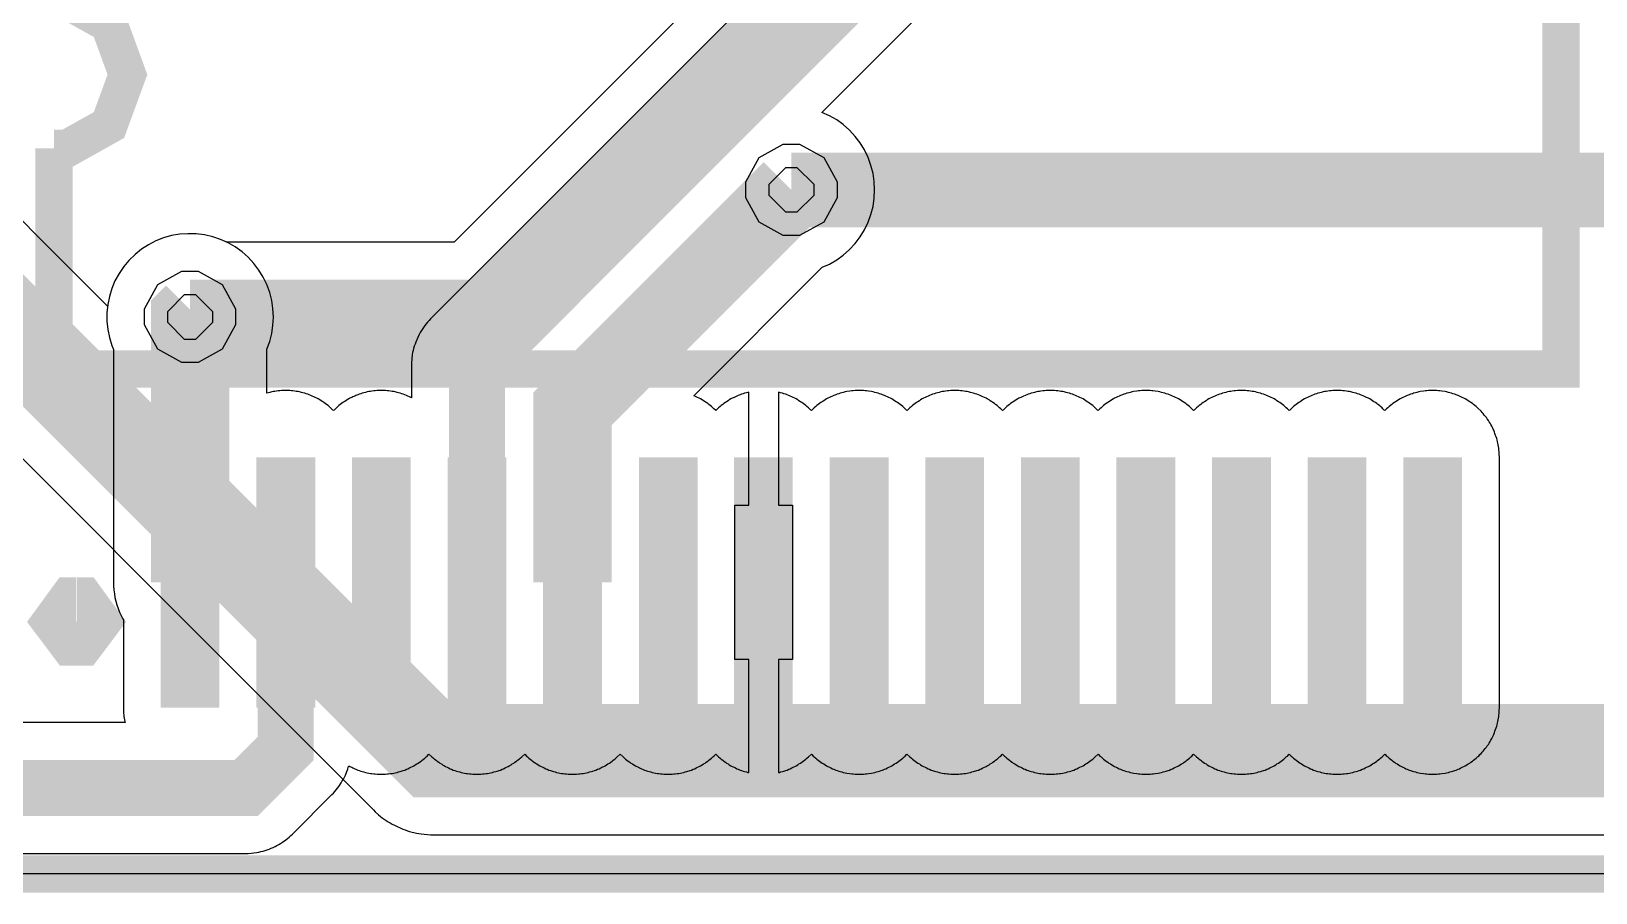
# Model space of a CAD drawing. Extents: x 0 to 5, y 0 to 2.5.
# Drawn here: x 2.6015 to 3.0379, y 0.5698 to 0.8098 of the extents above; entities that cross this region are included whole.
import ezdxf

# ---------------------------------------------------------------- set-up
doc = ezdxf.new("R2010")
doc.units = 0
doc.layers.get('0').update_dxf_attribs({"linetype": 'CONTINUOUS'})

msp = doc.modelspace()

# ---------------------------------------------------------------- linework, layer by layer
at = {"color": 6, "const_width": 0.010417}
msp.add_lwpolyline([(0.625, 1.875), (4.42708, 1.875), (4.42708, 0.574978), (0.625, 0.574978), (0.625, 1.875)], close=True, dxfattribs=at)
at = {"color": 5}
msp.add_lwpolyline([(0.625, 0.574978), (0.625, 1.875), (4.42708, 1.875), (4.42708, 0.574978), (0.625, 0.574978)], close=True, dxfattribs=at)
at = {"color": 1}
for points in [[(0.625, 0.574978), (0.625, 1.875), (4.42708, 1.875), (4.42708, 0.574978), (0.625, 0.574978)], [(2.83225, 0.602756), (2.83263, 0.602756), (2.83317, 0.60281), (2.83361, 0.60281), (2.8341, 0.602865), (2.83447, 0.602865), (2.83501, 0.602974), (2.83589, 0.603082), (2.83632, 0.60319), (2.83681, 0.603299), (2.83724, 0.603407), (2.83772, 0.603515), (2.83811, 0.603678), (2.8386, 0.603842), (2.83897, 0.60395), (2.83951, 0.604167), (2.8399, 0.604329), (2.84033, 0.604546), (2.84071, 0.60471), (2.84115, 0.604926), (2.84153, 0.605143), (2.84196, 0.605414), (2.84233, 0.605632), (2.84278, 0.605903), (2.8431, 0.606119), (2.84353, 0.606446), (2.84386, 0.606662), (2.84424, 0.606987), (2.84457, 0.60726), (2.84494, 0.607585), (2.84526, 0.607856), (2.84565, 0.608236), (2.84576, 0.608399), (2.84657, 0.607585), (2.847, 0.60726), (2.84728, 0.606987), (2.84771, 0.606662), (2.84804, 0.606446), (2.84842, 0.606119), (2.84879, 0.605903), (2.84924, 0.605632), (2.84956, 0.605414), (2.84999, 0.605143), (2.85038, 0.604926), (2.85086, 0.60471), (2.85124, 0.604546), (2.85167, 0.604329), (2.85206, 0.604167), (2.85254, 0.60395), (2.85292, 0.603842), (2.8534, 0.603678), (2.85379, 0.603515), (2.85428, 0.603407), (2.85471, 0.603299), (2.85525, 0.60319), (2.85562, 0.603082), (2.85613, 0.603028), (2.8565, 0.602974), (2.85704, 0.602865), (2.85742, 0.602865), (2.85796, 0.60281), (2.85835, 0.60281), (2.85889, 0.602756), (2.85932, 0.602756), (2.85981, 0.60281), (2.86025, 0.60281), (2.86074, 0.602865), (2.86117, 0.602865), (2.86165, 0.602974), (2.86208, 0.603028), (2.86257, 0.603082), (2.86296, 0.60319), (2.8635, 0.603299), (2.86388, 0.603407), (2.86436, 0.603515), (2.86524, 0.603842), (2.86567, 0.60395), (2.86615, 0.604167), (2.86654, 0.604329), (2.86697, 0.604546), (2.86735, 0.60471), (2.86783, 0.604926), (2.86817, 0.605143), (2.86865, 0.605414), (2.86897, 0.605632), (2.86942, 0.605903), (2.86974, 0.606119), (2.87017, 0.606446), (2.8705, 0.606662), (2.87088, 0.606987), (2.87121, 0.60726), (2.87158, 0.607585), (2.8719, 0.607856), (2.87229, 0.608236), (2.8724, 0.608399), (2.87294, 0.607856), (2.87326, 0.607585), (2.87364, 0.60726), (2.87397, 0.606987), (2.87435, 0.606662), (2.87468, 0.606446), (2.87511, 0.606119), (2.87543, 0.605903), (2.87588, 0.605632), (2.87619, 0.605414), (2.87668, 0.605143), (2.87701, 0.604926), (2.8775, 0.60471), (2.87788, 0.604546), (2.87831, 0.604329), (2.87869, 0.604167), (2.87918, 0.60395), (2.87956, 0.603842), (2.88004, 0.603678), (2.88043, 0.603515), (2.88097, 0.603407), (2.88135, 0.603299), (2.88189, 0.60319), (2.88226, 0.603082), (2.88276, 0.603028), (2.88314, 0.602974), (2.88368, 0.602865), (2.88411, 0.602865), (2.8846, 0.60281), (2.88504, 0.60281), (2.88553, 0.602756), (2.88596, 0.602756), (2.8865, 0.60281), (2.88687, 0.60281), (2.88738, 0.602865), (2.88781, 0.602865), (2.88835, 0.602974), (2.88872, 0.603028), (2.88921, 0.603082), (2.8896, 0.60319), (2.89014, 0.603299), (2.89051, 0.603407), (2.89106, 0.603515), (2.89144, 0.603678), (2.89193, 0.603842), (2.89231, 0.60395), (2.89279, 0.604167), (2.89318, 0.604329), (2.89361, 0.604546), (2.89399, 0.60471), (2.89447, 0.604926), (2.89486, 0.605143), (2.89529, 0.605414), (2.89561, 0.605632), (2.89606, 0.605903), (2.89643, 0.606119), (2.89681, 0.606446), (2.89714, 0.606662), (2.89757, 0.606987), (2.89785, 0.60726), (2.89828, 0.607585), (2.89908, 0.608399), (2.89919, 0.608236), (2.89958, 0.607856), (2.8999, 0.607585), (2.90028, 0.60726), (2.90061, 0.606987), (2.90099, 0.606662), (2.90132, 0.606446), (2.90175, 0.606119), (2.90207, 0.605903), (2.9025, 0.605632), (2.90289, 0.605414), (2.90332, 0.605143), (2.90369, 0.604926), (2.90414, 0.60471), (2.90451, 0.604546), (2.90494, 0.604329), (2.90533, 0.604167), (2.90588, 0.60395), (2.90625, 0.603842), (2.90674, 0.603678), (2.90713, 0.603515), (2.90761, 0.603407), (2.90799, 0.603299), (2.90853, 0.60319), (2.90896, 0.603082), (2.90983, 0.602974), (2.91037, 0.602865), (2.91075, 0.602865), (2.91124, 0.60281), (2.91168, 0.60281), (2.91222, 0.602756), (2.9126, 0.602756), (2.91314, 0.60281), (2.91357, 0.60281), (2.91407, 0.602865), (2.91444, 0.602865), (2.91499, 0.602974), (2.91585, 0.603082), (2.91629, 0.60319), (2.91678, 0.603299), (2.91721, 0.603407), (2.91769, 0.603515), (2.91808, 0.603678), (2.91857, 0.603842), (2.91894, 0.60395), (2.91949, 0.604167), (2.91986, 0.604329), (2.92031, 0.604546), (2.92068, 0.60471), (2.92111, 0.604926), (2.9215, 0.605143), (2.92193, 0.605414), (2.92231, 0.605632), (2.92275, 0.605903), (2.92307, 0.606119), (2.9235, 0.606446), (2.92383, 0.606662), (2.92421, 0.606987), (2.92453, 0.60726), (2.92492, 0.607585), (2.92524, 0.607856), (2.92557, 0.608236), (2.92572, 0.608399), (2.92654, 0.607585), (2.92697, 0.60726), (2.92725, 0.606987), (2.92768, 0.606662), (2.928, 0.606446), (2.92839, 0.606119), (2.92876, 0.605903), (2.92919, 0.605632), (2.92953, 0.605414), (2.92996, 0.605143), (2.93033, 0.604926), (2.93083, 0.60471), (2.93115, 0.604546), (2.93164, 0.604329), (2.93201, 0.604167), (2.93251, 0.60395), (2.93289, 0.603842), (2.93338, 0.603678), (2.93375, 0.603515), (2.93425, 0.603407), (2.93468, 0.603299), (2.93517, 0.60319), (2.9356, 0.603082), (2.93608, 0.603028), (2.93647, 0.602974), (2.93701, 0.602865), (2.93739, 0.602865), (2.93793, 0.60281), (2.93832, 0.60281), (2.93886, 0.602756), (2.93929, 0.602756), (2.93978, 0.60281), (2.94021, 0.60281), (2.94069, 0.602865), (2.94114, 0.602865), (2.94162, 0.602974), (2.94206, 0.603028), (2.94254, 0.603082), (2.94293, 0.60319), (2.94347, 0.603299), (2.94385, 0.603407), (2.94433, 0.603515), (2.94521, 0.603842), (2.94564, 0.60395), (2.94613, 0.604167), (2.9465, 0.604329), (2.94694, 0.604546), (2.94732, 0.60471), (2.94781, 0.604926), (2.94814, 0.605143), (2.94862, 0.605414), (2.94894, 0.605632), (2.94937, 0.605903), (2.94971, 0.606119), (2.95014, 0.606446), (2.95047, 0.606662), (2.95085, 0.606987), (2.95117, 0.60726), (2.95156, 0.607585), (2.95188, 0.607856), (2.95226, 0.608236), (2.95236, 0.608399), (2.9529, 0.607856), (2.95324, 0.607585), (2.95361, 0.60726), (2.95394, 0.606987), (2.95432, 0.606662), (2.95464, 0.606446), (2.95508, 0.606119), (2.9554, 0.605903), (2.95583, 0.605632), (2.95617, 0.605414), (2.95665, 0.605143), (2.95697, 0.604926), (2.95747, 0.60471), (2.95785, 0.604546), (2.95828, 0.604329), (2.95865, 0.604167), (2.95915, 0.60395), (2.95953, 0.603842), (2.96001, 0.603678), (2.96039, 0.603515), (2.96094, 0.603407), (2.96132, 0.603299), (2.96186, 0.60319), (2.96224, 0.603082), (2.96272, 0.603028), (2.96311, 0.602974), (2.96365, 0.602865), (2.96408, 0.602865), (2.96457, 0.60281), (2.965, 0.60281), (2.9655, 0.602756), (2.96593, 0.602756), (2.96647, 0.60281), (2.96685, 0.60281), (2.96733, 0.602865), (2.96778, 0.602865), (2.96832, 0.602974), (2.96869, 0.603028), (2.96918, 0.603082), (2.96957, 0.60319), (2.97011, 0.603299), (2.97049, 0.603407), (2.97103, 0.603515), (2.9714, 0.603678), (2.9719, 0.603842), (2.97228, 0.60395), (2.97276, 0.604167), (2.97314, 0.604329), (2.97358, 0.604546), (2.97396, 0.60471), (2.97444, 0.604926), (2.97483, 0.605143), (2.97526, 0.605414), (2.97558, 0.605632), (2.97601, 0.605903), (2.9764, 0.606119), (2.97678, 0.606446), (2.97711, 0.606662), (2.97754, 0.606987), (2.97781, 0.60726), (2.97825, 0.607585), (2.97906, 0.608399), (2.97917, 0.608236), (2.97954, 0.607856), (2.97987, 0.607585), (2.98025, 0.60726), (2.98058, 0.606987), (2.98096, 0.606662), (2.98128, 0.606446), (2.98172, 0.606119), (2.98204, 0.605903), (2.98247, 0.605632), (2.98286, 0.605414), (2.98329, 0.605143), (2.98367, 0.604926), (2.9841, 0.60471), (2.98449, 0.604546), (2.98492, 0.604329), (2.98529, 0.604167), (2.98583, 0.60395), (2.98622, 0.603842), (2.98671, 0.603678), (2.98708, 0.603515), (2.98757, 0.603407), (2.98796, 0.603299), (2.9885, 0.60319), (2.98893, 0.603082), (2.98981, 0.602974), (2.99035, 0.602865), (2.99072, 0.602865), (2.99121, 0.60281), (2.99164, 0.60281), (2.99219, 0.602756), (2.99257, 0.602756), (2.99311, 0.60281), (2.99354, 0.60281), (2.99403, 0.602865), (2.99442, 0.602865), (2.99496, 0.602974), (2.99582, 0.603082), (2.99625, 0.60319), (2.99675, 0.603299), (2.99718, 0.603407), (2.99767, 0.603515), (2.99804, 0.603678), (2.99854, 0.603842), (2.99892, 0.60395), (2.99946, 0.604167), (2.99983, 0.604329), (3.00028, 0.604546), (3.00065, 0.60471), (3.00108, 0.604926), (3.00146, 0.605143), (3.0019, 0.605414), (3.00228, 0.605632), (3.00271, 0.605903), (3.00304, 0.606119), (3.00347, 0.606446), (3.00379, 0.606662), (3.00418, 0.606987), (3.0045, 0.60726), (3.00489, 0.607585), (3.00521, 0.607856), (3.00553, 0.608236), (3.00586, 0.608561), (3.00618, 0.608942), (3.00646, 0.609213), (3.00678, 0.609592), (3.00706, 0.609918), (3.00738, 0.610351), (3.0076, 0.610678), (3.00792, 0.611111), (3.00814, 0.611436), (3.0084, 0.611925), (3.00863, 0.61225), (3.00885, 0.612739), (3.00906, 0.613064), (3.00922, 0.613499), (3.00944, 0.613878), (3.00965, 0.614421), (3.00976, 0.6148), (3.00993, 0.615289), (3.0101, 0.615668), (3.01025, 0.616157), (3.01036, 0.616536), (3.01047, 0.617079), (3.01058, 0.617458), (3.01069, 0.617947), (3.01074, 0.618381), (3.01079, 0.618869), (3.01085, 0.619249), (3.0109, 0.619792), (3.01096, 0.620226), (3.01096, 0.620714), (3.01101, 0.621149), (3.01101, 0.691351), (3.01096, 0.691786), (3.01096, 0.692275), (3.0109, 0.692708), (3.01085, 0.693197), (3.01079, 0.693631), (3.01074, 0.694119), (3.01069, 0.694553), (3.01058, 0.695042), (3.01047, 0.695421), (3.01036, 0.695964), (3.01025, 0.696343), (3.0101, 0.696832), (3.00993, 0.697211), (3.00976, 0.6977), (3.00965, 0.698079), (3.00944, 0.698622), (3.00922, 0.698947), (3.00906, 0.699382), (3.00885, 0.699761), (3.00863, 0.70025), (3.0084, 0.700575), (3.00814, 0.70101), (3.00792, 0.701389), (3.0076, 0.701824), (3.00738, 0.702149), (3.00706, 0.702582), (3.00678, 0.702854), (3.00646, 0.703288), (3.00618, 0.70356), (3.00586, 0.703939), (3.00489, 0.704915), (3.0045, 0.70524), (3.00418, 0.705513), (3.00379, 0.705838), (3.00347, 0.706054), (3.00304, 0.706381), (3.00271, 0.706597), (3.00228, 0.706868), (3.0019, 0.707086), (3.00146, 0.707357), (3.00108, 0.707574), (3.00065, 0.70779), (3.00028, 0.707954), (2.99983, 0.708171), (2.99946, 0.708333), (2.99892, 0.70855), (2.99854, 0.708658), (2.99804, 0.708822), (2.99767, 0.708931), (2.99718, 0.709093), (2.99675, 0.709201), (2.99625, 0.70931), (2.99582, 0.709418), (2.99496, 0.709526), (2.99442, 0.709636), (2.99403, 0.709636), (2.99354, 0.70969), (2.99311, 0.70969), (2.99257, 0.709744), (2.99219, 0.709744), (2.99164, 0.70969), (2.99121, 0.70969), (2.99072, 0.709636), (2.99035, 0.709636), (2.98981, 0.709526), (2.98893, 0.709418), (2.9885, 0.70931), (2.98796, 0.709201), (2.98757, 0.709093), (2.98708, 0.708931), (2.98671, 0.708822), (2.98622, 0.708658), (2.98583, 0.70855), (2.98529, 0.708333), (2.98492, 0.708171), (2.98449, 0.707954), (2.9841, 0.70779), (2.98367, 0.707574), (2.98329, 0.707357), (2.98286, 0.707086), (2.98247, 0.706868), (2.98204, 0.706597), (2.98172, 0.706381), (2.98128, 0.706054), (2.98096, 0.705838), (2.98058, 0.705513), (2.98025, 0.70524), (2.97987, 0.704915), (2.97954, 0.70459), (2.97917, 0.704264), (2.97906, 0.704101), (2.97889, 0.704264), (2.97851, 0.70459), (2.97825, 0.704915), (2.97781, 0.70524), (2.97754, 0.705513), (2.97711, 0.705838), (2.97678, 0.706054), (2.9764, 0.706381), (2.97601, 0.706597), (2.97558, 0.706868), (2.97526, 0.707086), (2.97483, 0.707357), (2.97444, 0.707574), (2.97396, 0.70779), (2.97358, 0.707954), (2.97314, 0.708171), (2.97276, 0.708333), (2.97228, 0.70855), (2.9719, 0.708658), (2.9714, 0.708822), (2.97103, 0.708931), (2.97049, 0.709093), (2.97011, 0.709201), (2.96957, 0.70931), (2.96918, 0.709418), (2.96869, 0.709472), (2.96832, 0.709526), (2.96778, 0.709636), (2.96733, 0.709636), (2.96685, 0.70969), (2.96647, 0.70969), (2.96593, 0.709744), (2.9655, 0.709744), (2.965, 0.70969), (2.96457, 0.70969), (2.96408, 0.709636), (2.96365, 0.709636), (2.96311, 0.709526), (2.96272, 0.709472), (2.96224, 0.709418), (2.96186, 0.70931), (2.96132, 0.709201), (2.96094, 0.709093), (2.96039, 0.708931), (2.96001, 0.708822), (2.95953, 0.708658), (2.95915, 0.70855), (2.95865, 0.708333), (2.95828, 0.708171), (2.95785, 0.707954), (2.95747, 0.70779), (2.95697, 0.707574), (2.95665, 0.707357), (2.95617, 0.707086), (2.95583, 0.706868), (2.9554, 0.706597), (2.95508, 0.706381), (2.95464, 0.706054), (2.95432, 0.705838), (2.95394, 0.705513), (2.95361, 0.70524), (2.95324, 0.704915), (2.9529, 0.70459), (2.95253, 0.704264), (2.95236, 0.704101), (2.95226, 0.704264), (2.95188, 0.70459), (2.95156, 0.704915), (2.95117, 0.70524), (2.95085, 0.705513), (2.95047, 0.705838), (2.95014, 0.706054), (2.94971, 0.706381), (2.94937, 0.706597), (2.94894, 0.706868), (2.94862, 0.707086), (2.94814, 0.707357), (2.94781, 0.707574), (2.94732, 0.70779), (2.94694, 0.707954), (2.9465, 0.708171), (2.94613, 0.708333), (2.94564, 0.70855), (2.94521, 0.708658), (2.94476, 0.708822), (2.94433, 0.708931), (2.94385, 0.709093), (2.94347, 0.709201), (2.94293, 0.70931), (2.94254, 0.709418), (2.94206, 0.709472), (2.94162, 0.709526), (2.94114, 0.709636), (2.94069, 0.709636), (2.94021, 0.70969), (2.93978, 0.70969), (2.93929, 0.709744), (2.93886, 0.709744), (2.93832, 0.70969), (2.93793, 0.70969), (2.93739, 0.709636), (2.93701, 0.709636), (2.93647, 0.709526), (2.93608, 0.709472), (2.9356, 0.709418), (2.93517, 0.70931), (2.93468, 0.709201), (2.93425, 0.709093), (2.93375, 0.708931), (2.93338, 0.708822), (2.93289, 0.708658), (2.93251, 0.70855), (2.93201, 0.708333), (2.93164, 0.708171), (2.93115, 0.707954), (2.93083, 0.70779), (2.93033, 0.707574), (2.92996, 0.707357), (2.92953, 0.707086), (2.92919, 0.706868), (2.92876, 0.706597), (2.92839, 0.706381), (2.928, 0.706054), (2.92768, 0.705838), (2.92725, 0.705513), (2.92697, 0.70524), (2.92654, 0.704915), (2.92626, 0.70459), (2.92589, 0.704264), (2.92572, 0.704101), (2.92492, 0.704915), (2.92453, 0.70524), (2.92421, 0.705513), (2.92383, 0.705838), (2.9235, 0.706054), (2.92307, 0.706381), (2.92275, 0.706597), (2.92231, 0.706868), (2.92193, 0.707086), (2.9215, 0.707357), (2.92111, 0.707574), (2.92068, 0.70779), (2.92031, 0.707954), (2.91986, 0.708171), (2.91949, 0.708333), (2.91894, 0.70855), (2.91857, 0.708658), (2.91808, 0.708822), (2.91769, 0.708931), (2.91721, 0.709093), (2.91678, 0.709201), (2.91629, 0.70931), (2.91585, 0.709418), (2.91499, 0.709526), (2.91444, 0.709636), (2.91407, 0.709636), (2.91357, 0.70969), (2.91314, 0.70969), (2.9126, 0.709744), (2.91222, 0.709744), (2.91168, 0.70969), (2.91124, 0.70969), (2.91075, 0.709636), (2.91037, 0.709636), (2.90983, 0.709526), (2.90896, 0.709418), (2.90853, 0.70931), (2.90799, 0.709201), (2.90761, 0.709093), (2.90713, 0.708931), (2.90674, 0.708822), (2.90625, 0.708658), (2.90588, 0.70855), (2.90533, 0.708333), (2.90494, 0.708171), (2.90451, 0.707954), (2.90414, 0.70779), (2.90369, 0.707574), (2.90332, 0.707357), (2.90289, 0.707086), (2.9025, 0.706868), (2.90207, 0.706597), (2.90175, 0.706381), (2.90132, 0.706054), (2.90099, 0.705838), (2.90061, 0.705513), (2.90028, 0.70524), (2.8999, 0.704915), (2.89958, 0.70459), (2.89919, 0.704264), (2.89908, 0.704101), (2.89893, 0.704264), (2.89854, 0.70459), (2.89828, 0.704915), (2.89785, 0.70524), (2.89757, 0.705513), (2.89714, 0.705838), (2.89681, 0.706054), (2.89643, 0.706381), (2.89606, 0.706597), (2.89561, 0.706868), (2.89529, 0.707086), (2.89486, 0.707357), (2.89447, 0.707574), (2.89399, 0.70779), (2.89361, 0.707954), (2.89318, 0.708171), (2.89279, 0.708333), (2.89231, 0.70855), (2.89193, 0.708658), (2.89144, 0.708822), (2.89106, 0.708931), (2.89051, 0.709093), (2.89014, 0.709201), (2.8896, 0.70931), (2.88921, 0.709418), (2.88872, 0.709472), (2.88835, 0.709526), (2.88781, 0.709636), (2.88738, 0.709636), (2.88687, 0.70969), (2.8865, 0.70969), (2.88596, 0.709744), (2.88553, 0.709744), (2.88504, 0.70969), (2.8846, 0.70969), (2.88411, 0.709636), (2.88368, 0.709636), (2.88314, 0.709526), (2.88276, 0.709472), (2.88226, 0.709418), (2.88189, 0.70931), (2.88135, 0.709201), (2.88097, 0.709093), (2.88043, 0.708931), (2.88004, 0.708822), (2.87956, 0.708658), (2.87918, 0.70855), (2.87869, 0.708333), (2.87831, 0.708171), (2.87788, 0.707954), (2.8775, 0.70779), (2.87701, 0.707574), (2.87668, 0.707357), (2.87619, 0.707086), (2.87588, 0.706868), (2.87543, 0.706597), (2.87511, 0.706381), (2.87468, 0.706054), (2.87435, 0.705838), (2.87397, 0.705513), (2.87364, 0.70524), (2.87326, 0.704915), (2.87294, 0.70459), (2.87256, 0.704264), (2.8724, 0.704101), (2.87229, 0.704264), (2.8719, 0.70459), (2.87158, 0.704915), (2.87121, 0.70524), (2.87088, 0.705513), (2.8705, 0.705838), (2.87017, 0.706054), (2.86974, 0.706381), (2.86942, 0.706597), (2.86897, 0.706868), (2.86865, 0.707086), (2.86817, 0.707357), (2.86783, 0.707574), (2.86735, 0.70779), (2.86697, 0.707954), (2.86654, 0.708171), (2.86615, 0.708333), (2.86567, 0.70855), (2.86524, 0.708658), (2.86481, 0.708822), (2.86436, 0.708931), (2.86388, 0.709093), (2.8635, 0.709201), (2.86296, 0.70931), (2.86257, 0.709418), (2.86208, 0.709472), (2.86165, 0.709526), (2.86117, 0.709636), (2.86074, 0.709636), (2.86025, 0.70969), (2.85981, 0.70969), (2.85932, 0.709744), (2.85889, 0.709744), (2.85835, 0.70969), (2.85796, 0.70969), (2.85742, 0.709636), (2.85704, 0.709636), (2.8565, 0.709526), (2.85613, 0.709472), (2.85562, 0.709418), (2.85525, 0.70931), (2.85471, 0.709201), (2.85428, 0.709093), (2.85379, 0.708931), (2.8534, 0.708822), (2.85292, 0.708658), (2.85254, 0.70855), (2.85206, 0.708333), (2.85167, 0.708171), (2.85124, 0.707954), (2.85086, 0.70779), (2.85038, 0.707574), (2.84999, 0.707357), (2.84956, 0.707086), (2.84924, 0.706868), (2.84879, 0.706597), (2.84842, 0.706381), (2.84804, 0.706054), (2.84771, 0.705838), (2.84728, 0.705513), (2.847, 0.70524), (2.84657, 0.704915), (2.84631, 0.70459), (2.84592, 0.704264), (2.84576, 0.704101), (2.84565, 0.704264), (2.84526, 0.70459), (2.84494, 0.704915), (2.84457, 0.70524), (2.84424, 0.705513), (2.84386, 0.705838), (2.84353, 0.706054), (2.8431, 0.706381), (2.84278, 0.706597), (2.84233, 0.706868), (2.84196, 0.707086), (2.84153, 0.707357), (2.84115, 0.707574), (2.84071, 0.70779), (2.84033, 0.707954), (2.8399, 0.708171), (2.83951, 0.708333), (2.83897, 0.70855), (2.8386, 0.708658), (2.83811, 0.708822), (2.83772, 0.708931), (2.83724, 0.709093), (2.83681, 0.709201), (2.83632, 0.70931), (2.83589, 0.709418), (2.83501, 0.709526), (2.83447, 0.709636), (2.8341, 0.709636), (2.83361, 0.70969), (2.83317, 0.70969), (2.83263, 0.709744), (2.83225, 0.709744), (2.83171, 0.70969), (2.83128, 0.70969), (2.83078, 0.709636), (2.8304, 0.709636), (2.82986, 0.709526), (2.829, 0.709418), (2.82856, 0.70931), (2.82801, 0.709201), (2.82764, 0.709093), (2.82715, 0.708931), (2.82676, 0.708822), (2.82628, 0.708658), (2.8259, 0.70855), (2.82536, 0.708333), (2.82497, 0.708171), (2.82454, 0.707954), (2.82417, 0.70779), (2.82374, 0.707574), (2.82335, 0.707357), (2.82292, 0.707086), (2.82254, 0.706868), (2.8221, 0.706597), (2.82178, 0.706381), (2.82135, 0.706054), (2.82101, 0.705838), (2.82064, 0.705513), (2.82032, 0.70524), (2.81993, 0.704915), (2.81961, 0.70459), (2.81922, 0.704264), (2.81913, 0.704101), (2.81896, 0.704264), (2.81858, 0.70459), (2.81831, 0.704915), (2.81787, 0.70524), (2.81754, 0.705513), (2.81717, 0.705838), (2.81685, 0.706054), (2.8164, 0.706381), (2.81608, 0.706597), (2.81565, 0.706868), (2.81532, 0.707086), (2.81483, 0.707357), (2.81451, 0.707574), (2.81401, 0.70779), (2.81364, 0.707954), (2.81321, 0.708171), (2.81282, 0.708333), (2.81233, 0.70855), (2.81196, 0.708658), (2.81147, 0.708822), (2.81108, 0.708931), (2.81054, 0.709093), (2.81017, 0.709201), (2.8099, 0.709256), (2.8099, 0.677789), (2.81381, 0.677789), (2.81381, 0.634711), (2.8099, 0.634711), (2.8099, 0.603244), (2.81017, 0.603299), (2.81054, 0.603407), (2.81108, 0.603515), (2.81147, 0.603678), (2.81196, 0.603842), (2.81233, 0.60395), (2.81282, 0.604167), (2.81321, 0.604329), (2.81364, 0.604546), (2.81401, 0.60471), (2.81451, 0.604926), (2.81483, 0.605143), (2.81532, 0.605414), (2.81565, 0.605632), (2.81608, 0.605903), (2.8164, 0.606119), (2.81685, 0.606446), (2.81717, 0.606662), (2.81754, 0.606987), (2.81787, 0.60726), (2.81831, 0.607585), (2.81913, 0.608399), (2.81922, 0.608236), (2.81961, 0.607856), (2.81993, 0.607585), (2.82032, 0.60726), (2.82064, 0.606987), (2.82101, 0.606662), (2.82135, 0.606446), (2.82178, 0.606119), (2.8221, 0.605903), (2.82254, 0.605632), (2.82292, 0.605414), (2.82335, 0.605143), (2.82374, 0.604926), (2.82417, 0.60471), (2.82454, 0.604546), (2.82497, 0.604329), (2.82536, 0.604167), (2.8259, 0.60395), (2.82628, 0.603842), (2.82676, 0.603678), (2.82715, 0.603515), (2.82764, 0.603407), (2.82801, 0.603299), (2.82856, 0.60319), (2.829, 0.603082), (2.82986, 0.602974), (2.8304, 0.602865), (2.83078, 0.602865), (2.83128, 0.60281), (2.83171, 0.60281), (2.83225, 0.602756)]]:
    msp.add_lwpolyline(points, close=True, dxfattribs=at)
at = {"color": 2}
for points, const_width in [([(2.60792, 0.818251), (2.60792, 0.879775), (3.02821, 0.879775), (3.02821, 0.715712), (2.60792, 0.715712), (2.60792, 0.777181)], 0.010417), ([(2.60786, 0.777235), (2.61165, 0.777235), (2.62321, 0.783692), (2.62836, 0.797743), (2.62321, 0.811849), (2.61165, 0.818251), (2.60786, 0.818251)], 0.010417), ([(2.6141, 0.651476), (2.61253, 0.651476), (2.60801, 0.64529), (2.61262, 0.63916), (2.61421, 0.63916), (2.61572, 0.63916), (2.62033, 0.64529), (2.61583, 0.651476), (2.61431, 0.651476)], 0.012303)]:
    msp.add_lwpolyline(points, dxfattribs=dict(at, const_width=const_width))
at = {"color": 1}
for points, const_width in [([(2.72586, 0.65625), (2.72586, 0.716797), (2.8795, 0.870497)], 0.015625), ([(2.7525, 0.65625), (2.7525, 0.70459), (2.81353, 0.765625)], 0.021875), ([(2.64583, 0.65625), (2.64583, 0.730197), (2.64686, 0.731228)], 0.021875), ([(2.64583, 0.621365), (2.64583, 0.691135)], 0.016404), ([(2.67253, 0.621365), (2.67253, 0.691135)], 0.016404), ([(2.69917, 0.621365), (2.69917, 0.691135)], 0.016404), ([(2.72586, 0.621365), (2.72586, 0.691135)], 0.016404), ([(2.7525, 0.621365), (2.7525, 0.691135)], 0.016404), ([(2.77919, 0.621365), (2.77919, 0.691135)], 0.016404), ([(2.80572, 0.621365), (2.80572, 0.691135)], 0.016404), ([(2.83242, 0.621365), (2.83242, 0.691135)], 0.016404), ([(2.85906, 0.621365), (2.85906, 0.691135)], 0.016404), ([(2.88574, 0.621365), (2.88574, 0.691135)], 0.016404), ([(2.91237, 0.621365), (2.91237, 0.691135)], 0.016404), ([(2.93907, 0.621365), (2.93907, 0.691135)], 0.016404), ([(2.96571, 0.621365), (2.96571, 0.691135)], 0.016404), ([(2.9924, 0.621365), (2.9924, 0.691135)], 0.016404), ([(2.67253, 0.65625), (2.67253, 0.610026), (2.66146, 0.598958), (2.58219, 0.598958), (2.54167, 0.639486)], 0.015625)]:
    msp.add_lwpolyline(points, dxfattribs=dict(at, const_width=const_width))
for points in [[(2.85374, 0.870497), (2.71289, 0.729656), (2.71251, 0.729221), (2.71208, 0.728787), (2.71169, 0.728299), (2.71132, 0.727865), (2.71035, 0.7264), (2.71001, 0.725857), (2.70975, 0.725369), (2.70921, 0.724283), (2.70876, 0.723199), (2.70856, 0.722601), (2.70833, 0.72206), (2.70817, 0.721463), (2.70806, 0.720865), (2.7079, 0.720324), (2.70779, 0.719726), (2.70757, 0.717339), (2.70757, 0.707682), (2.70742, 0.70779), (2.70703, 0.707954), (2.7066, 0.708171), (2.70622, 0.708333), (2.70568, 0.70855), (2.70529, 0.708658), (2.70486, 0.708822), (2.70443, 0.708931), (2.70394, 0.709093), (2.70356, 0.709201), (2.70301, 0.70931), (2.70264, 0.709418), (2.70215, 0.709472), (2.70171, 0.709526), (2.70117, 0.709636), (2.70079, 0.709636), (2.70031, 0.70969), (2.69988, 0.70969), (2.69933, 0.709744), (2.69894, 0.709744), (2.6984, 0.70969), (2.69803, 0.70969), (2.69749, 0.709636), (2.6971, 0.709636), (2.69656, 0.709526), (2.69618, 0.709472), (2.69569, 0.709418), (2.69526, 0.70931), (2.69476, 0.709201), (2.69433, 0.709093), (2.69385, 0.708931), (2.69347, 0.708822), (2.69299, 0.708658), (2.6926, 0.70855), (2.69206, 0.708333), (2.69174, 0.708171), (2.69125, 0.707954), (2.69092, 0.70779), (2.69043, 0.707574), (2.69006, 0.707357), (2.68961, 0.707086), (2.68924, 0.706868), (2.68881, 0.706597), (2.68847, 0.706381), (2.68804, 0.706054), (2.68772, 0.705838), (2.68733, 0.705513), (2.68701, 0.70524), (2.68664, 0.704915), (2.68636, 0.70459), (2.68599, 0.704264), (2.68582, 0.704101), (2.68565, 0.704264), (2.68528, 0.70459), (2.685, 0.704915), (2.68463, 0.70524), (2.68431, 0.705513), (2.68386, 0.705838), (2.68354, 0.706054), (2.68317, 0.706381), (2.68283, 0.706597), (2.6824, 0.706868), (2.68201, 0.707086), (2.68158, 0.707357), (2.68121, 0.707574), (2.68072, 0.70779), (2.68039, 0.707954), (2.6799, 0.708171), (2.67953, 0.708333), (2.67904, 0.70855), (2.67865, 0.708658), (2.67817, 0.708822), (2.67779, 0.708931), (2.67731, 0.709093), (2.67686, 0.709201), (2.67638, 0.70931), (2.67594, 0.709418), (2.67546, 0.709472), (2.67507, 0.709526), (2.67453, 0.709636), (2.67415, 0.709636), (2.67361, 0.70969), (2.67324, 0.70969), (2.67269, 0.709744), (2.67231, 0.709744), (2.67176, 0.70969), (2.67133, 0.70969), (2.67085, 0.709636), (2.67042, 0.709636), (2.66992, 0.709526), (2.66949, 0.709472), (2.669, 0.709418), (2.66863, 0.70931), (2.66808, 0.709201), (2.66769, 0.709093), (2.66721, 0.708931), (2.66721, 0.721083), (2.66726, 0.721192), (2.66803, 0.723361), (2.66863, 0.725586), (2.66894, 0.727919), (2.66906, 0.730197), (2.66894, 0.732531), (2.66863, 0.73481), (2.66803, 0.737033), (2.66726, 0.739258), (2.66624, 0.741319), (2.66504, 0.743272), (2.66363, 0.745117), (2.66206, 0.746853), (2.66032, 0.748372), (2.65842, 0.749729), (2.65642, 0.750868), (2.65429, 0.751844), (2.65213, 0.75255), (2.64985, 0.753093), (2.64757, 0.753364), (2.64524, 0.753418), (2.64296, 0.753256), (2.64068, 0.752875), (2.63846, 0.752225), (2.63629, 0.751411), (2.63422, 0.750325), (2.63226, 0.749078), (2.63049, 0.747612), (2.62879, 0.745985), (2.62733, 0.744249), (2.62603, 0.742296), (2.62489, 0.740289), (2.62403, 0.738172), (2.62332, 0.735949), (2.62289, 0.733669), (2.62261, 0.731392), (2.62261, 0.729058), (2.62289, 0.726725), (2.62332, 0.724501), (2.62403, 0.722276), (2.62446, 0.721138), (2.62446, 0.65625), (2.62451, 0.655165), (2.62457, 0.654135), (2.62472, 0.653049), (2.62489, 0.652018), (2.62543, 0.649957), (2.62576, 0.648926), (2.62614, 0.647949), (2.62657, 0.646972), (2.62706, 0.64605), (2.62722, 0.645779), (2.62722, 0.620714), (2.62728, 0.620226), (2.62728, 0.619792), (2.62733, 0.619249), (2.62739, 0.618869), (2.62744, 0.618381), (2.62756, 0.617947), (2.62765, 0.617458), (2.62771, 0.617188), (2.58974, 0.617188)], [(2.58219, 0.580729), (2.66206, 0.580729), (2.66444, 0.580946), (2.66504, 0.581054), (2.66558, 0.581218), (2.66618, 0.581326), (2.66678, 0.581489), (2.66786, 0.581922), (2.66846, 0.58214), (2.669, 0.582357), (2.66954, 0.582628), (2.67003, 0.5829), (2.67057, 0.583171), (2.67106, 0.583496), (2.6716, 0.583822), (2.67258, 0.584472), (2.67301, 0.584853), (2.6735, 0.585232), (2.67393, 0.585667), (2.67437, 0.586046), (2.68539, 0.597114), (2.68582, 0.597547), (2.68658, 0.598415), (2.68733, 0.599393), (2.68799, 0.600369), (2.68826, 0.600911), (2.68858, 0.6014), (2.68913, 0.602485), (2.68956, 0.603569), (2.68978, 0.604167), (2.68994, 0.60471), (2.69006, 0.605143), (2.69043, 0.604926), (2.69092, 0.60471), (2.69125, 0.604546), (2.69174, 0.604329), (2.69206, 0.604167), (2.6926, 0.60395), (2.69299, 0.603842), (2.69347, 0.603678), (2.69385, 0.603515), (2.69433, 0.603407), (2.69476, 0.603299), (2.69526, 0.60319), (2.69569, 0.603082), (2.69618, 0.603028), (2.69656, 0.602974), (2.6971, 0.602865), (2.69749, 0.602865), (2.69803, 0.60281), (2.6984, 0.60281), (2.69894, 0.602756), (2.69933, 0.602756), (2.69988, 0.60281), (2.70031, 0.60281), (2.70079, 0.602865), (2.70117, 0.602865), (2.70171, 0.602974), (2.70215, 0.603028), (2.70264, 0.603082), (2.70301, 0.60319), (2.70356, 0.603299), (2.70394, 0.603407), (2.70443, 0.603515), (2.70529, 0.603842), (2.70568, 0.60395), (2.70622, 0.604167), (2.7066, 0.604329), (2.70703, 0.604546), (2.70742, 0.60471), (2.70785, 0.604926), (2.70822, 0.605143), (2.70865, 0.605414), (2.70904, 0.605632), (2.70947, 0.605903), (2.70979, 0.606119), (2.71024, 0.606446), (2.71056, 0.606662), (2.71094, 0.606987), (2.71126, 0.60726), (2.71164, 0.607585), (2.71197, 0.607856), (2.71235, 0.608236), (2.71246, 0.608399), (2.71326, 0.607585), (2.71371, 0.60726), (2.71397, 0.606987), (2.71442, 0.606662), (2.71474, 0.606446), (2.71517, 0.606119), (2.7155, 0.605903), (2.71593, 0.605632), (2.71625, 0.605414), (2.71674, 0.605143), (2.71707, 0.604926), (2.71756, 0.60471), (2.71793, 0.604546), (2.71838, 0.604329), (2.71875, 0.604167), (2.71924, 0.60395), (2.71963, 0.603842), (2.72011, 0.603678), (2.72049, 0.603515), (2.72103, 0.603407), (2.7214, 0.603299), (2.72194, 0.60319), (2.72233, 0.603082), (2.72282, 0.603028), (2.72319, 0.602974), (2.72374, 0.602865), (2.72418, 0.602865), (2.72467, 0.60281), (2.72504, 0.60281), (2.72558, 0.602756), (2.72601, 0.602756), (2.72657, 0.60281), (2.72694, 0.60281), (2.72743, 0.602865), (2.72786, 0.602865), (2.7284, 0.602974), (2.72879, 0.603028), (2.72928, 0.603082), (2.72965, 0.60319), (2.73019, 0.603299), (2.73058, 0.603407), (2.73113, 0.603515), (2.7315, 0.603678), (2.73199, 0.603842), (2.73236, 0.60395), (2.73286, 0.604167), (2.73324, 0.604329), (2.73367, 0.604546), (2.73406, 0.60471), (2.73454, 0.604926), (2.73486, 0.605143), (2.73535, 0.605414), (2.73568, 0.605632), (2.73611, 0.605903), (2.73643, 0.606119), (2.73687, 0.606446), (2.73719, 0.606662), (2.73757, 0.606987), (2.7379, 0.60726), (2.73833, 0.607585), (2.73915, 0.608399), (2.73926, 0.608236), (2.73964, 0.607856), (2.73996, 0.607585), (2.74035, 0.60726), (2.74067, 0.606987), (2.74104, 0.606662), (2.74137, 0.606446), (2.74181, 0.606119), (2.74214, 0.605903), (2.74257, 0.605632), (2.74289, 0.605414), (2.74337, 0.605143), (2.74371, 0.604926), (2.74419, 0.60471), (2.74457, 0.604546), (2.74501, 0.604329), (2.74539, 0.604167), (2.74593, 0.60395), (2.74631, 0.603842), (2.74718, 0.603515), (2.74767, 0.603407), (2.74804, 0.603299), (2.74858, 0.60319), (2.74897, 0.603082), (2.74946, 0.603028), (2.74989, 0.602974), (2.75037, 0.602865), (2.75082, 0.602865), (2.75131, 0.60281), (2.75174, 0.60281), (2.75228, 0.602756), (2.75265, 0.602756), (2.75319, 0.60281), (2.75358, 0.60281), (2.75412, 0.602865), (2.7545, 0.602865), (2.75504, 0.602974), (2.75543, 0.603028), (2.75592, 0.603082), (2.75635, 0.60319), (2.75683, 0.603299), (2.75726, 0.603407), (2.75776, 0.603515), (2.75814, 0.603678), (2.75863, 0.603842), (2.759, 0.60395), (2.7595, 0.604167), (2.75988, 0.604329), (2.76036, 0.604546), (2.76069, 0.60471), (2.76118, 0.604926), (2.76156, 0.605143), (2.76199, 0.605414), (2.76238, 0.605632), (2.76281, 0.605903), (2.76313, 0.606119), (2.76351, 0.606446), (2.76383, 0.606662), (2.76426, 0.606987), (2.7646, 0.60726), (2.76497, 0.607585), (2.76579, 0.608399), (2.7666, 0.607585), (2.76699, 0.60726), (2.76731, 0.606987), (2.76768, 0.606662), (2.76801, 0.606446), (2.76844, 0.606119), (2.76878, 0.605903), (2.76921, 0.605632), (2.76958, 0.605414), (2.77001, 0.605143), (2.7704, 0.604926), (2.77089, 0.60471), (2.77121, 0.604546), (2.77171, 0.604329), (2.77203, 0.604167), (2.77257, 0.60395), (2.77294, 0.603842), (2.77344, 0.603678), (2.77382, 0.603515), (2.77431, 0.603407), (2.77474, 0.603299), (2.77522, 0.60319), (2.77567, 0.603082), (2.77615, 0.603028), (2.77653, 0.602974), (2.77707, 0.602865), (2.77746, 0.602865), (2.778, 0.60281), (2.77838, 0.60281), (2.77892, 0.602756), (2.77929, 0.602756), (2.77983, 0.60281), (2.78028, 0.60281), (2.78076, 0.602865), (2.78114, 0.602865), (2.78168, 0.602974), (2.78213, 0.603028), (2.78261, 0.603082), (2.78299, 0.60319), (2.78353, 0.603299), (2.7839, 0.603407), (2.7844, 0.603515), (2.78526, 0.603842), (2.78564, 0.60395), (2.78618, 0.604167), (2.78657, 0.604329), (2.787, 0.604546), (2.78737, 0.60471), (2.78782, 0.604926), (2.78819, 0.605143), (2.78863, 0.605414), (2.78901, 0.605632), (2.78944, 0.605903), (2.78976, 0.606119), (2.79021, 0.606446), (2.79053, 0.606662), (2.7909, 0.606987), (2.79124, 0.60726), (2.79161, 0.607585), (2.79194, 0.607856), (2.79232, 0.608236), (2.79243, 0.608399), (2.79324, 0.607585), (2.79368, 0.60726), (2.79394, 0.606987), (2.79438, 0.606662), (2.79471, 0.606446), (2.79514, 0.606119), (2.79546, 0.605903), (2.7959, 0.605632), (2.79622, 0.605414), (2.79665, 0.605143), (2.79704, 0.604926), (2.79753, 0.60471), (2.7979, 0.604546), (2.79833, 0.604329), (2.79872, 0.604167), (2.79921, 0.60395), (2.79958, 0.603842), (2.80007, 0.603678), (2.80046, 0.603515), (2.801, 0.603407), (2.80138, 0.603299), (2.80165, 0.603244), (2.80165, 0.634711), (2.79775, 0.634711), (2.79775, 0.677789), (2.80165, 0.677789), (2.80165, 0.709256), (2.80138, 0.709201), (2.801, 0.709093), (2.80046, 0.708931), (2.80007, 0.708822), (2.79958, 0.708658), (2.79921, 0.70855), (2.79872, 0.708333), (2.79833, 0.708171), (2.7979, 0.707954), (2.79753, 0.70779), (2.79704, 0.707574), (2.79665, 0.707357), (2.79622, 0.707086), (2.7959, 0.706868), (2.79546, 0.706597), (2.79514, 0.706381), (2.79471, 0.706054), (2.79438, 0.705838), (2.79394, 0.705513), (2.79368, 0.70524), (2.79324, 0.704915), (2.79297, 0.70459), (2.79258, 0.704264), (2.79243, 0.704101), (2.79232, 0.704264), (2.79194, 0.70459), (2.79161, 0.704915), (2.79124, 0.70524), (2.7909, 0.705513), (2.79053, 0.705838), (2.79021, 0.706054), (2.78976, 0.706381), (2.78944, 0.706597), (2.78901, 0.706868), (2.78863, 0.707086), (2.78819, 0.707357), (2.78782, 0.707574), (2.78737, 0.70779), (2.787, 0.707954), (2.78657, 0.708171), (2.78635, 0.708225), (2.82215, 0.744086), (2.82417, 0.744954), (2.82617, 0.746094), (2.82801, 0.74745), (2.82975, 0.748969), (2.83132, 0.750706), (2.83274, 0.75255), (2.83393, 0.754503), (2.83496, 0.756619), (2.83572, 0.758789), (2.83632, 0.761014), (2.83664, 0.763292), (2.83675, 0.765625), (2.83664, 0.767958), (2.83632, 0.770236), (2.83572, 0.772461), (2.83496, 0.774631), (2.83393, 0.776747), (2.83274, 0.7787), (2.83132, 0.780544), (2.82975, 0.782281), (2.82801, 0.7838), (2.82617, 0.785157), (2.82417, 0.786296), (2.82206, 0.787218), (2.8795, 0.844672)]]:
    msp.add_lwpolyline(points, dxfattribs=at)
at = {"color": 5}
for points, const_width in [([(2.64583, 0.730197), (2.72814, 0.730197), (2.83231, 0.834364), (3.5, 0.834364), (3.53851, 0.795844), (3.61979, 0.795844), (3.65522, 0.831272), (4.24794, 0.831272), (4.26042, 0.84375)], 0.020833), ([(2.54167, 0.760417), (2.5625, 0.760417), (2.71354, 0.609375), (4.16146, 0.609375), (4.23958, 0.6875), (4.3125, 0.6875), (4.36458, 0.635417)], 0.026042), ([(2.81353, 0.765625), (3.41249, 0.765625), (3.44586, 0.732314), (4.25624, 0.732314), (4.26042, 0.739583)], 0.020833)]:
    msp.add_lwpolyline(points, dxfattribs=dict(at, const_width=const_width))
for points in [[(2.81754, 0.849121), (2.71951, 0.751031), (2.65608, 0.751031), (2.65429, 0.751844), (2.65213, 0.75255), (2.64985, 0.753093), (2.64757, 0.753364), (2.64524, 0.753418), (2.64296, 0.753256), (2.64068, 0.752875), (2.63846, 0.752225), (2.63629, 0.751411), (2.63422, 0.750325), (2.63226, 0.749078), (2.63049, 0.747612), (2.62879, 0.745985), (2.62733, 0.744249), (2.62603, 0.742296), (2.62489, 0.740289), (2.62403, 0.738172), (2.62332, 0.735949), (2.62289, 0.733669), (2.62283, 0.733236), (2.57904, 0.776964)], [(2.55279, 0.736979), (2.697, 0.592828), (2.69743, 0.592339), (2.6984, 0.591471), (2.69894, 0.591037), (2.69943, 0.590657), (2.70107, 0.589518), (2.70167, 0.589193), (2.70221, 0.588867), (2.70281, 0.588542), (2.70518, 0.587457), (2.70578, 0.58724), (2.70643, 0.587022), (2.70703, 0.58686), (2.70899, 0.586372), (2.71029, 0.586154), (2.71289, 0.585938), (2.71354, 0.585938), (2.71354, 0.585938), (4.16211, 0.585938)]]:
    msp.add_lwpolyline(points, dxfattribs=at)
at = {"color": 254}
for points in [[(2.82628, 0.765625), (2.82628, 0.7634), (2.82254, 0.756674), (2.81575, 0.752929), (2.81353, 0.752929), (2.81125, 0.752929), (2.80453, 0.756674), (2.80083, 0.7634), (2.80083, 0.765625), (2.80083, 0.767904), (2.80453, 0.774631), (2.81125, 0.778321), (2.81353, 0.778321), (2.81575, 0.778321), (2.82254, 0.774631), (2.82628, 0.767904), (2.82628, 0.765625)], [(2.65853, 0.730197), (2.65853, 0.727974), (2.65479, 0.721246), (2.64806, 0.717503), (2.64583, 0.717503), (2.64356, 0.717503), (2.63683, 0.721246), (2.63314, 0.727974), (2.63314, 0.730197), (2.63314, 0.732476), (2.63683, 0.739258), (2.64356, 0.742947), (2.64583, 0.742947), (2.64806, 0.742947), (2.65479, 0.739258), (2.65853, 0.732476), (2.65853, 0.730197)]]:
    msp.add_lwpolyline(points, close=True, dxfattribs=at)
at = {"color": 250}
for points in [[(2.81976, 0.765625), (2.81976, 0.764106), (2.81506, 0.759386), (2.81353, 0.759386), (2.81196, 0.759386), (2.80729, 0.764106), (2.80729, 0.765625), (2.80729, 0.767199), (2.81196, 0.771864), (2.81353, 0.771864), (2.81506, 0.771864), (2.81976, 0.767199), (2.81976, 0.765625)], [(2.65207, 0.730197), (2.65207, 0.728678), (2.64735, 0.723958), (2.64583, 0.723958), (2.64426, 0.723958), (2.6396, 0.728678), (2.6396, 0.730197), (2.6396, 0.731771), (2.64426, 0.736436), (2.64583, 0.736436), (2.64735, 0.736436), (2.65207, 0.731771), (2.65207, 0.730197)]]:
    msp.add_lwpolyline(points, close=True, dxfattribs=at)

doc.saveas('drawing.dxf')
